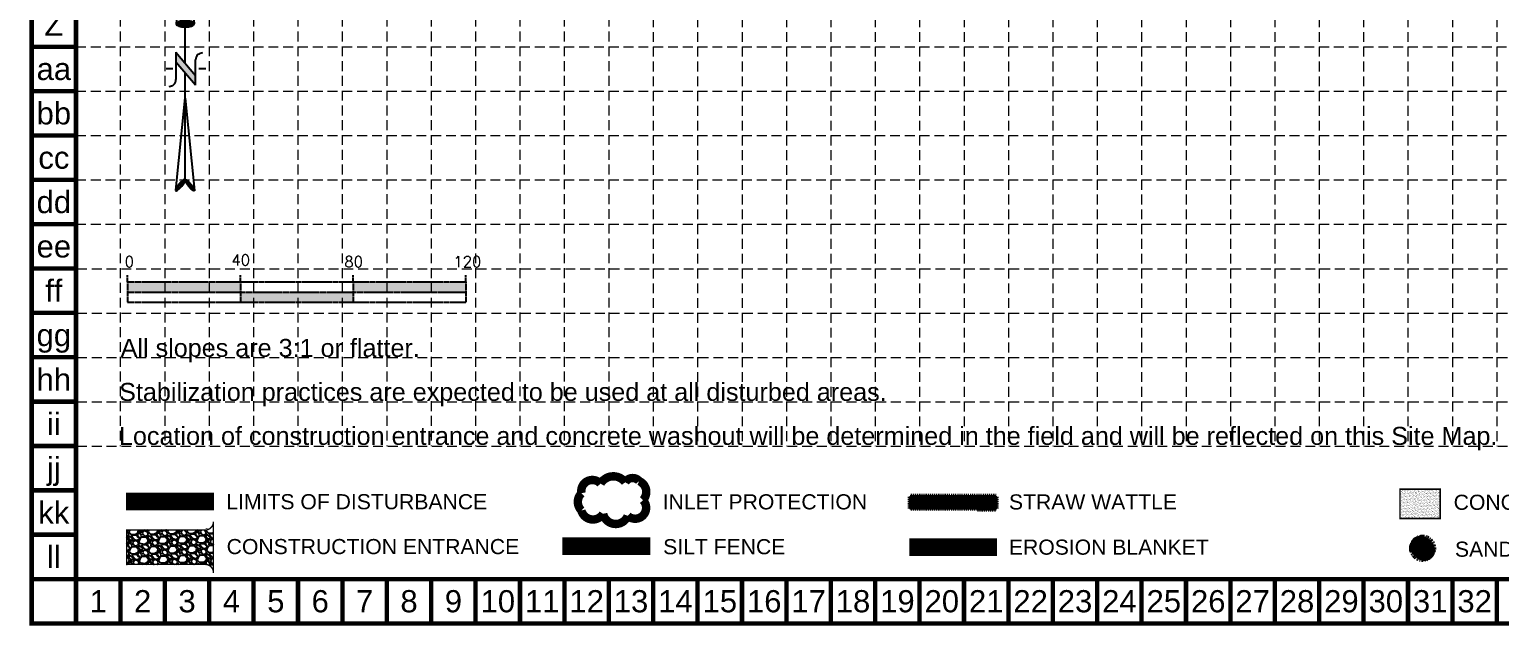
# Model space of a CAD drawing. Header units: feet. Extents: x 2331696 to 2332706, y 6924295 to 6924927.
# Drawn here: x 2331696 to 2332218, y 6924295 to 6924507 of the extents above; entities that cross this region are included whole.
import ezdxf
from ezdxf.enums import TextEntityAlignment as Align

# ---------------------------------------------------------------- set-up
doc = ezdxf.new("R2010")
doc.units = ezdxf.units.FT
doc.header["$MEASUREMENT"] = 0
doc.linetypes.add('DASHED', pattern=[0.75, 0.5, -0.25])
doc.linetypes.add('HIDDEN', pattern=[0.375, 0.25, -0.125])
for name, color, linetype in [('BASE', 7, 'Continuous'), ('GRID', 254, 'HIDDEN'), ('LEGEND', 7, 'Continuous'), ('NARROW', 7, 'Continuous'), ('SANDBAGS', 210, 'HIDDEN'), ('STRAW WATTLE', 2, 'Continuous')]:
    doc.layers.add(name, color=color, linetype=linetype)
doc.styles.add('L120', font='simplex.shx', dxfattribs={"height": 4.8})
doc.styles.add("L200'", font='ARIAL.TTF', dxfattribs={"height": 0.001969})
doc.styles.get("Standard").update_dxf_attribs({"font": 'ARIAL.TTF'})

# ---------------------------------------------------------------- blocks, each defined once
blk = doc.blocks.new('North Arrow')
at = {"layer": 'NARROW'}
for p, q in [((32.43, 3.06), (32.43, 4.63)), ((0, 0), (22.36, 2)), ((0, 0), (22.33, -2.02)), ((28.77, -2.09), (34.02, 2.32)), ((36.18, 2.33), (30.46, 2.33)), ((36.16, 2.32), (31.04, -2.09)), ((39.1, 0.01), (59.96, 2.11)), ((31.2, -0.05), (21.66, -0.05)), ((21.66, -0.05), (21.66, -0.05)), ((28.77, -2.09), (34.95, -2.09)), ((32.43, -4.26), (32.43, -2.8)), ((57.45, -0.05), (33.41, -0.05)), ((59.83, -2.14), (39.04, -0.01)), ((57.69, -0.03), (57.77, -0.01)), ((57.77, -0.05), (57.69, -0.03))]:
    blk.add_line(p, q, dxfattribs=at)
blk.add_lwpolyline([(22.36, -2.03), (22.59, -1.93, 0.091577), (22.87, -1.44, 0.048306), (23.03, -0.75), (23.07, -0.01), (23.01, 0.82, 0.048306), (22.87, 1.42, 0.091577), (22.59, 1.91), (22.36, 2.01), (22.14, 1.91, 0.091577), (21.86, 1.42, 0.048306), (21.72, 0.82), (21.66, -0.01), (21.72, -0.83, 0.048306), (21.86, -1.44, 0.091577), (22.14, -1.93)], format="xyb", close=True, dxfattribs=at)
for points in [[(57.46, -0.03), (57.44, 0.08, -0.066818), (57.67, 0.47, -0.03073), (58.01, 0.84), (58.52, 1.29), (59.07, 1.7, -0.03073), (59.5, 1.95, -0.066818), (59.93, 2.1), (60.04, 2.06)], [(60.04, 2.06), (60.05, 1.95, -0.066818), (59.82, 1.56, -0.03073), (59.43, 1.14), (58.97, 0.74), (58.42, 0.33, -0.03073), (57.99, 0.08, -0.036692), (57.76, -0.02)], [(57.46, -0.04), (57.44, -0.15, 0.066818), (57.67, -0.54, 0.03073), (58.01, -0.9), (58.52, -1.36), (59.07, -1.77, 0.03073), (59.5, -2.02, 0.066818), (59.93, -2.17), (60.04, -2.13)], [(60.04, -2.13), (60.05, -2.01, 0.066818), (59.82, -1.63, 0.03073), (59.43, -1.2), (58.97, -0.8), (58.42, -0.4, 0.03073), (57.99, -0.15, 0.036692), (57.76, -0.05)]]:
    blk.add_lwpolyline(points, format="xyb", dxfattribs=at)
for centre, start, end in [((30.46, 3.86), 178.8769, 270), ((34.95, -3.62), 358.8769, 90)]:
    blk.add_arc(centre, 1.53, start, end, dxfattribs=at)
for points in [[(23.03, -0.76), (21.67, -0.05), (23.07, -0.05), (21.72, 0.82)], [(23.07, -0.05), (21.72, 0.82), (23.02, 0.75), (21.85, 1.42)], [(23.02, 0.75), (21.85, 1.42), (22.87, 1.44), (22.14, 1.91)], [(22.87, 1.44), (22.14, 1.91), (22.59, 1.91), (22.36, 2)], [(31.05, -2.09), (36.15, 2.36), (28.75, -2.06), (34.01, 2.36)], [(57.44, 0.08), (57.7, -0.01), (57.5, 0.21), (57.77, -0.01)], [(57.45, -0.04), (57.69, -0.02), (57.44, 0.08), (57.7, -0.01)], [(57.5, 0.21), (57.77, -0.01), (57.6, 0.39), (57.94, 0.06)], [(57.6, 0.39), (57.94, 0.06), (57.68, 0.5), (58.07, 0.13)], [(57.68, 0.5), (58.07, 0.13), (57.84, 0.66), (58.29, 0.26)], [(57.84, 0.66), (58.29, 0.26), (58.03, 0.86), (58.52, 0.41)], [(58.03, 0.86), (58.52, 0.41), (58.26, 1.07), (58.73, 0.57)], [(58.26, 1.07), (58.73, 0.57), (58.52, 1.3), (59.05, 0.81)], [(58.52, 1.3), (59.05, 0.81), (58.7, 1.42), (59.26, 0.99)], [(59.26, 1), (58.69, 1.42), (59.45, 1.15), (59, 1.65)], [(59.45, 1.15), (59, 1.65), (59.62, 1.34), (59.28, 1.82)], [(59.62, 1.34), (59.28, 1.82), (59.81, 1.55), (59.49, 1.95)], [(59.81, 1.55), (59.49, 1.95), (59.93, 1.73), (59.69, 2.04)], [(59.93, 1.73), (59.69, 2.04), (60.05, 1.94), (59.93, 2.1)], [(60.05, 1.94), (59.93, 2.1), (60.04, 2.06)], [(22.87, -1.44), (21.72, -0.87), (23.03, -0.76), (21.67, -0.05)], [(22.58, -1.93), (21.86, -1.45), (22.87, -1.44), (21.72, -0.87)], [(22.36, -2.01), (22.14, -1.93), (22.58, -1.93), (21.86, -1.45)], [(57.44, -0.14), (57.69, -0.02), (57.45, -0.04), (57.69, -0.02)], [(57.46, -0.19), (57.7, -0.03), (57.44, -0.14), (57.69, -0.02)], [(57.53, -0.33), (57.76, -0.05), (57.46, -0.19), (57.7, -0.03)], [(57.63, -0.48), (57.9, -0.1), (57.53, -0.33), (57.76, -0.05)], [(57.78, -0.66), (58.09, -0.2), (57.63, -0.48), (57.9, -0.1)], [(57.97, -0.87), (58.34, -0.35), (57.78, -0.66), (58.09, -0.2)], [(58.24, -1.11), (58.61, -0.54), (57.97, -0.87), (58.34, -0.35)], [(58.61, -1.43), (58.93, -0.77), (58.24, -1.11), (58.61, -0.54)], [(58.91, -1.64), (59.2, -1), (58.61, -1.43), (58.93, -0.77)], [(59.12, -1.79), (59.57, -1.36), (58.92, -1.65), (59.2, -1.01)], [(59.35, -1.93), (59.81, -1.62), (59.12, -1.79), (59.57, -1.36)], [(59.54, -1.32), (59.41, -1.18), (59.21, -1.01)], [(59.58, -2.05), (59.93, -1.79), (59.35, -1.93), (59.81, -1.62)], [(59.78, -2.13), (60.05, -2.01), (59.58, -2.05), (59.93, -1.79)], [(59.92, -2.17), (60.04, -2.13), (59.78, -2.13), (60.05, -2.01)]]:
    blk.add_solid(points, dxfattribs=at)
blk = doc.blocks.new('scale')
h = blk.add_hatch(color=7)
h.paths.add_polyline_path([(1.56, -6.67), (1.56, -3.07), (-38.44, -3.07), (-38.44, -6.67)])
h.paths.add_polyline_path([(1.56, -6.67), (1.56, -10.28), (41.56, -10.28), (41.56, -6.67)])
h.paths.add_polyline_path([(41.56, -3.07), (41.56, -6.67), (81.56, -6.67), (81.56, -3.07)])
at = {"color": 7}
for p, q in [((-38.44, -3.07), (-38.44, -0.67)), ((-38.44, -3.07), (1.56, -3.07)), ((-38.44, -3.07), (-38.44, -10.28)), ((1.56, -3.07), (1.56, -0.67)), ((1.56, -3.07), (81.56, -3.07)), ((1.56, -3.07), (1.56, -10.28)), ((41.56, -3.07), (41.56, -0.67)), ((41.56, -3.07), (41.56, -10.28)), ((81.56, -3.07), (81.56, -0.67)), ((81.56, -3.07), (81.56, -10.28)), ((-38.44, -6.67), (81.56, -6.67)), ((-38.44, -10.28), (1.56, -10.28)), ((1.56, -10.28), (81.56, -10.28))]:
    blk.add_line(p, q, dxfattribs=at)
at = {"color": 7, "style": 'L120'}
for s, p in [('0', (-39.5, 2.19)), ('40', (-1.58, 2.78)), ('80', (38.45, 2.19)), ('120', (77.17, 2.19))]:
    blk.add_text(s, height=3.84, dxfattribs=at).set_placement(p)

msp = doc.modelspace()

# ---------------------------------------------------------------- hatches: boundary and pattern name
at = {"layer": 'BASE'}
h = msp.add_hatch(dxfattribs=at)
h.set_pattern_fill('AR-SAND', color=40, scale=0.415397, style=0)
h.set_pattern_definition([(37.5, (2332533.89136, 6924302.0058), (-0.0261672, 0.8003963), [0, -0.6314031, 0, -0.7061745, 0, -0.6750197]), (7.5, (2332533.8914, 6924302.0058), (0.7351595, 1.1723103), [0, -0.3406253, 0, -0.5690935, 0, -0.2180833]), (327.5, (2332533.3804, 6924302.0058), (1.2936044, 0.0023508), [0, -0.2076984, 0, -0.7477142, 0, -0.9761824]), (317.5, (2332533.3804, 6924302.0058), (1.2487352, 0.3645836), [0, -0.1038492, 0, -0.4901682, 0, -0.5607856])])
h.paths.add_polyline_path([(2332196.6, 6924333.16), (2332196.6, 6924343.55), (2332182.38, 6924343.55), (2332182.38, 6924333.16)])
at = {"layer": 'LEGEND'}
h = msp.add_hatch(dxfattribs=at)
h.set_pattern_fill('GRAVEL', color=4, scale=4.851912, angle=-43.9343, style=0)
h.set_pattern_definition([(184.078545, (2324948.80638, 6921381.9231), (-58.250034532, -4.515043813), [0.6527568, -64.6230427]), (141.0354448, (2324948.15527, 6921381.87667), (45.294851082, -36.902965895), [1.1201512, -110.8949365]), (88.576145, (2324947.28432, 6921382.58106), (-2.090232547, -72.098565095), [0.789833, -78.193569]), (223.339445, (2324945.08004, 6921383.02045), (70.822309803, 66.514371014), [1.0200563, -100.9855516]), (248.899445, (2324944.33815, 6921382.32037), (22.926731129, 58.760554331), [1.000246, -99.0244815]), (313.339445, (2324943.97806, 6921381.3872), (-66.514370999, 70.822309819), [1.0200563, -100.9855516]), (353.7599448, (2324944.67814, 6921380.6453), (-79.08663646, 8.82305759), [1.3489722, -133.5481448]), (28.3210448, (2324946.01912, 6921380.49868), (98.519407292, 53.303898996), [1.2735687, -126.0833424]), (77.495345, (2324947.14024, 6921381.10287), (15.811030932, 72.3538250694), [1.0235108, -101.3276842]), (131.302145, (2324947.36185, 6921382.1021), (35.068041526, -40.52456845), [1.1684957, -57.2562635]), (178.4631448, (2324946.59061, 6921382.97993), (-78.9590177947, 1.962599), [1.5111183, -149.6008218]), (94.879845, (2324948.50547, 6921379.65276), (-4.259803855, 44.52913124), [0.515763, -51.060765]), (127.534945, (2324948.4616, 6921380.16666), (38.6896399616, -50.7514836734), [0.981236, -97.1426092]), (181.065745, (2324947.8638, 6921380.9448), (-3.3664153, -3.4940396), [0.6861622, -6.1754748]), (159.264345, (2324948.0232, 6921381.5997), (24.20302463, -9.843988434), [0.369512, -36.5815484]), (247.867145, (2324947.6776, 6921381.7305), (6.60520532, 13.84853048), [0.5225655, -25.605781]), (347.029545, (2324947.4807, 6921381.2465), (17.214945485, -3.11115022), [0.84874, -27.4425258]), (117.630845, (2324948.3078, 6921381.056), (3.62166976, -10.22686284), [0.6137232, -14.7293713]), (332.455245, (2324945.65105, 6921383.68304), (45.039611153, -23.182059355), [0.8597588, -85.11634]), (26.411945, (2324946.41336, 6921383.28546), (-51.00670104, -24.968790554), [0.72129, -71.4075683]), (249.264345, (2324948.9811, 6921381.7548), (9.84398843, 24.20302464), [0.739019, -36.2120413]), (299.676245, (2324948.71943, 6921381.06362), (-24.841174981, 44.146239647), [0.8597588, -85.11634]), (295.509745, (2324943.5639, 6921381.51674), (-10.737384197, 23.82014035), [0.8290947, -40.6256607]), (250.840845, (2324943.92094, 6921380.76847), (19.56040242, 55.266480645), [0.694687, -68.7741203]), (22.867145, (2324945.6496, 6921378.2271), (23.82015185, 10.737358874), [0.739019, -36.2120413]), (333.419745, (2324946.33055, 6921378.51425), (-58.888146386, 29.78725658), [0.813331, -80.5195367]), (25.509745, (2324943.9375, 6921379.8766), (-23.820140344, -10.7373842), [0.4145474, -41.040208]), (57.375645, (2324945.44, 6921378.4291), (9.9716291, 17.34256302), [0.247399, -24.4925924]), (122.029545, (2324945.5733, 6921378.6374), (7.11570985, -13.59327622), [1.000246, -19.0046967]), (142.074745, (2324945.04286, 6921379.4854), (38.306796427, -30.170105107), [0.9269578, -91.7686897]), (259.755845, (2324947.1777, 6921380.932), (3.23878373, 10.35449424), [0.6997525, -16.7940637]), (309.2229448, (2324947.0533, 6921380.2434), (52.665797596, -64.2171444586), [1.2216823, -120.9463418]), (17.011145, (2324947.8258, 6921379.297), (-37.54105501, -10.992614188), [0.4995335, -49.4539572]), (46.065745, (2324948.3035, 6921379.443), (-0.1276243, 6.8604527), [0.2911147, -4.5607973]), (76.322145, (2324945.07397, 6921379.65755), (-9.588771444, -37.923917984), [0.674047, -66.7308686]), (4.078545, (2324945.23336, 6921380.3125), (58.250034532, 4.515043813), [1.3055137, -63.970286]), (316.065745, (2324946.5356, 6921380.4053), (6.8604527, 0.1276243), [1.261497, -3.590415]), (281.370545, (2324947.44402, 6921379.53007), (-11.375436878, 58.122422632), [0.7671552, -75.9483078]), (210.120345, (2324947.59526, 6921378.778), (-16.959695415, -10.60974076), [0.706448, -34.616005]), (163.7117448, (2324946.9842, 6921378.42347), (-100.0508856416, 29.021443532), [1.1502185, -113.8718223]), (131.4918448, (2324945.88015, 6921378.74607), (-42.0561062444, 47.2574069846), [1.2168547, -120.4684818])])
edge = h.paths.add_edge_path()
edge.add_line((2331761.46, 6924313.86), (2331761.46, 6924332.05))
edge.add_ellipse((2331758.42, 6924332.05), major_axis=(2.14, 2.14), ratio=1, start_angle=225.0391, end_angle=315, ccw=False)
edge.add_line((2331758.43, 6924329.02), (2331730.63, 6924329.02))
edge.add_line((2331730.63, 6924329.02), (2331730.63, 6924316.88))
edge.add_line((2331730.63, 6924316.88), (2331758.42, 6924316.89))
edge.add_ellipse((2331758.42, 6924313.86), major_axis=(2.14, 2.14), ratio=1, start_angle=315, end_angle=405.0391, ccw=False)
at = {"layer": 'SANDBAGS', "lineweight": 140}
h = msp.add_hatch(dxfattribs=at)
h.set_pattern_fill('ANSI31', color=21, style=0)
h.set_pattern_definition([(45, (0, 0), (-0.0883883476483, 0.0883883476483), [])])
edge = h.paths.add_edge_path()
edge.add_arc((2332190.37, 6924322.58), 3.74, 0, 360)
at = {"layer": 'STRAW WATTLE', "lineweight": 140}
h = msp.add_hatch(dxfattribs=at)
h.set_pattern_fill('ZIGZAG', color=2, scale=3, style=0)
h.set_pattern_definition([(0, (0.0892, 3.29813), (0.375, 0.375), [0.375, -0.375]), (90, (0.4642, 3.29813), (-0.375, 0.375), [0.375, -0.375])])
h.paths.add_polyline_path([(2332008.59, 6924336.72), (2332039.13, 6924336.66), (2332039.12, 6924340.9), (2332008.6, 6924340.9)])

# ---------------------------------------------------------------- linework, layer by layer
at = {"layer": 'BASE', "const_width": 1.57}
msp.add_lwpolyline([(2331696.95, 6924295.9), (2332704.95, 6924295.9), (2332704.95, 6924925.9), (2331696.95, 6924925.9)], close=True, dxfattribs=at)
for points in [[(2331712.7, 6924311.19), (2331712.7, 6924925.9)], [(2331712.7, 6924500.65), (2331696.95, 6924500.65)], [(2331712.7, 6924484.9), (2331696.95, 6924484.9)], [(2331712.7, 6924469.15), (2331696.95, 6924469.15)], [(2331712.7, 6924453.4), (2331696.95, 6924453.4)], [(2331712.7, 6924437.65), (2331696.95, 6924437.65)], [(2331712.7, 6924421.9), (2331696.95, 6924421.9)], [(2331712.7, 6924406.15), (2331696.95, 6924406.15)], [(2331712.7, 6924390.4), (2331696.95, 6924390.4)], [(2331712.7, 6924374.65), (2331696.95, 6924374.65)], [(2331712.7, 6924358.9), (2331696.95, 6924358.9)], [(2331712.7, 6924343.15), (2331696.95, 6924343.15)], [(2331712.7, 6924327.4), (2331696.95, 6924327.4)], [(2332690.24, 6924311.65), (2331696.95, 6924311.65)], [(2331712.7, 6924295.9), (2331712.7, 6924311.65)], [(2331728.45, 6924295.9), (2331728.45, 6924311.65)], [(2331744.2, 6924295.9), (2331744.2, 6924311.65)], [(2331759.95, 6924295.9), (2331759.95, 6924311.65)], [(2331775.7, 6924295.9), (2331775.7, 6924311.65)], [(2331791.45, 6924295.9), (2331791.45, 6924311.65)], [(2331807.2, 6924295.9), (2331807.2, 6924311.65)], [(2331822.95, 6924295.9), (2331822.95, 6924311.65)], [(2331838.7, 6924295.9), (2331838.7, 6924311.65)], [(2331854.45, 6924295.9), (2331854.45, 6924311.65)], [(2331870.2, 6924295.9), (2331870.2, 6924311.65)], [(2331885.95, 6924295.9), (2331885.95, 6924311.65)], [(2331901.7, 6924295.9), (2331901.7, 6924311.65)], [(2331917.45, 6924295.9), (2331917.45, 6924311.65)], [(2331933.2, 6924295.9), (2331933.2, 6924311.65)], [(2331948.95, 6924295.9), (2331948.95, 6924311.65)], [(2331964.7, 6924295.9), (2331964.7, 6924311.65)], [(2331980.45, 6924295.9), (2331980.45, 6924311.65)], [(2331996.2, 6924295.9), (2331996.2, 6924311.65)], [(2332011.95, 6924295.9), (2332011.95, 6924311.65)], [(2332027.7, 6924295.9), (2332027.7, 6924311.65)], [(2332043.45, 6924295.9), (2332043.45, 6924311.65)], [(2332059.2, 6924295.9), (2332059.2, 6924311.65)], [(2332074.95, 6924295.9), (2332074.95, 6924311.65)], [(2332090.7, 6924295.9), (2332090.7, 6924311.65)], [(2332106.45, 6924295.9), (2332106.45, 6924311.65)], [(2332122.2, 6924295.9), (2332122.2, 6924311.65)], [(2332137.95, 6924295.9), (2332137.95, 6924311.65)], [(2332153.7, 6924295.9), (2332153.7, 6924311.65)], [(2332169.45, 6924295.9), (2332169.45, 6924311.65)], [(2332185.2, 6924295.9), (2332185.2, 6924311.65)], [(2332200.95, 6924295.9), (2332200.95, 6924311.65)], [(2332216.7, 6924295.9), (2332216.7, 6924311.65)]]:
    msp.add_lwpolyline(points, dxfattribs=at)
at = {"layer": 'BASE', "color": 40, "const_width": 0.519}
msp.add_lwpolyline([(2332182.38, 6924333.16), (2332196.6, 6924333.16), (2332196.6, 6924343.55), (2332182.38, 6924343.55)], close=True, dxfattribs=at)
at = {"layer": 'GRID', "color": 252, "linetype": 'HIDDEN', "lineweight": 0, "ltscale": 14}
for p, q in [((2331728.4, 6924910.3), (2331728.4, 6924358.83)), ((2331744.15, 6924910.3), (2331744.15, 6924358.83)), ((2331759.9, 6924910.3), (2331759.9, 6924358.83)), ((2331775.65, 6924910.3), (2331775.65, 6924358.83)), ((2331791.4, 6924910.3), (2331791.4, 6924358.83)), ((2331807.15, 6924910.3), (2331807.15, 6924358.83)), ((2331822.9, 6924910.3), (2331822.9, 6924358.83)), ((2331838.65, 6924910.3), (2331838.65, 6924358.83)), ((2331854.4, 6924910.3), (2331854.4, 6924358.83)), ((2331870.15, 6924910.3), (2331870.15, 6924358.83)), ((2331885.9, 6924910.3), (2331885.9, 6924358.83)), ((2331901.65, 6924910.3), (2331901.65, 6924358.83)), ((2331917.45, 6924910.15), (2331917.45, 6924358.83)), ((2331933.2, 6924910.15), (2331933.2, 6924358.83)), ((2331948.95, 6924910.15), (2331948.95, 6924358.83)), ((2331964.7, 6924910.15), (2331964.7, 6924358.83)), ((2331980.45, 6924910.15), (2331980.45, 6924358.83)), ((2331996.2, 6924910.15), (2331996.2, 6924358.83)), ((2332011.95, 6924910.15), (2332011.95, 6924358.83)), ((2332027.7, 6924910.15), (2332027.7, 6924358.83)), ((2332043.45, 6924910.15), (2332043.45, 6924358.83)), ((2332059.2, 6924910.15), (2332059.2, 6924358.83)), ((2332074.95, 6924910.15), (2332074.95, 6924358.83)), ((2332090.7, 6924910.15), (2332090.7, 6924358.83)), ((2332106.45, 6924910.15), (2332106.45, 6924358.83)), ((2332122.2, 6924910.15), (2332122.2, 6924358.83)), ((2332137.95, 6924910.15), (2332137.95, 6924358.83)), ((2332153.7, 6924910.15), (2332153.7, 6924358.83)), ((2332169.45, 6924910.15), (2332169.45, 6924358.83)), ((2332185.2, 6924910.15), (2332185.2, 6924358.83)), ((2332200.95, 6924910.15), (2332200.95, 6924358.83)), ((2332216.7, 6924910.15), (2332216.7, 6924358.83)), ((2331712.7, 6924500.65), (2332689.2, 6924500.65)), ((2331712.7, 6924484.9), (2332689.2, 6924484.9)), ((2331712.7, 6924469.15), (2332689.2, 6924469.15)), ((2331712.7, 6924453.4), (2332689.2, 6924453.4)), ((2331712.7, 6924437.65), (2332689.2, 6924437.65)), ((2331713.05, 6924421.83), (2332689.55, 6924421.83)), ((2331713.05, 6924406.08), (2332689.55, 6924406.08)), ((2331713.05, 6924390.33), (2332689.55, 6924390.33)), ((2331713.05, 6924374.58), (2332689.55, 6924374.58)), ((2331713.05, 6924358.83), (2332689.55, 6924358.83))]:
    msp.add_line(p, q, dxfattribs=at)
at = {"layer": 'LEGEND', "color": 170, "ltscale": 100, "const_width": 2.99}
msp.add_lwpolyline([(2331898.77, 6924345.53, 0.520567), (2331898.77, 6924345.53, 0.765195), (2331892.01, 6924342.13, 0.417879), (2331891.97, 6924336.01, 0.6649), (2331899.69, 6924334.83, 0.744833), (2331908.4, 6924334.1, 0.975642), (2331913.82, 6924339.7, 0.520567), (2331912.47, 6924346.45, 0.520567), (2331907.52, 6924346, 0.540264), (2331898.77, 6924345.53)], format="xyb", close=True, dxfattribs=at)
at = {"layer": 'LEGEND', "color": 1, "linetype": 'DASHED', "ltscale": 16, "const_width": 6.24}
msp.add_lwpolyline([(2331730.4, 6924339.23), (2331761.7, 6924339.23)], dxfattribs=at)
at = {"layer": 'LEGEND', "color": 4, "const_width": 0.485}
msp.add_lwpolyline([(2331761.46, 6924313.86), (2331761.46, 6924332.05, -0.414014), (2331758.43, 6924329.02), (2331730.63, 6924329.02), (2331730.63, 6924316.88), (2331758.42, 6924316.89, -0.414413)], format="xyb", close=True, dxfattribs=at)
at = {"layer": 'LEGEND', "color": 200, "const_width": 6.24}
msp.add_lwpolyline([(2331885.16, 6924323.29), (2331916.46, 6924323.29)], dxfattribs=at)
at = {"layer": 'LEGEND', "color": 84, "const_width": 6.24}
msp.add_lwpolyline([(2332008.34, 6924323.01), (2332039.35, 6924323.01)], dxfattribs=at)
at = {"layer": 'SANDBAGS', "color": 21, "lineweight": 140}
msp.add_circle((2332190.37, 6924322.58), 3.74, dxfattribs=at)
at = {"layer": 'STRAW WATTLE', "color": 2, "lineweight": 0, "const_width": 0.6}
msp.add_lwpolyline([(2332008.59, 6924336.72), (2332039.13, 6924336.66), (2332039.12, 6924340.9), (2332008.6, 6924340.9)], close=True, dxfattribs=at)

# ---------------------------------------------------------------- block references
at = {"layer": 'BASE', "xscale": 1.57500000030268, "yscale": 1.574999999938882, "zscale": 1.575, "rotation": 270}
msp.add_blockref('North Arrow', (2331751.44, 6924544.03), dxfattribs=at)
at = {"layer": 'GRID', "lineweight": 140}
msp.add_blockref('scale', (2331769.44, 6924420.24), dxfattribs=at)

# ---------------------------------------------------------------- texts
at = {"layer": 'BASE'}
for s, height, p in [('Z', 7.88, (2331704.83, 6924508.53)), ('aa', 7.875, (2331704.83, 6924492.78)), ('bb', 7.875, (2331704.83, 6924477.03)), ('cc', 7.875, (2331704.83, 6924461.28)), ('dd', 7.875, (2331704.83, 6924445.53)), ('ee', 7.875, (2331704.83, 6924429.78)), ('ff', 7.875, (2331704.83, 6924414.03)), ('gg', 7.875, (2331704.83, 6924398.28)), ('hh', 7.875, (2331704.83, 6924382.53)), ('jj', 7.875, (2331704.83, 6924351.03)), ('kk', 7.875, (2331704.83, 6924335.28)), ('1', 7.88, (2331720.58, 6924303.78)), ('2', 7.88, (2331736.33, 6924303.78)), ('3', 7.88, (2331752.08, 6924303.78)), ('4', 7.88, (2331767.83, 6924303.78)), ('5', 7.88, (2331783.58, 6924303.78)), ('6', 7.88, (2331799.33, 6924303.78)), ('7', 7.88, (2331815.08, 6924303.78)), ('8', 7.88, (2331830.83, 6924303.78)), ('9', 7.88, (2331846.58, 6924303.78)), ('10', 7.875, (2331862.33, 6924303.78)), ('11', 7.875, (2331878.08, 6924303.78)), ('12', 7.875, (2331893.83, 6924303.78)), ('14', 7.875, (2331925.33, 6924303.78)), ('15', 7.875, (2331941.08, 6924303.78)), ('16', 7.875, (2331956.83, 6924303.78)), ('17', 7.875, (2331972.58, 6924303.78)), ('18', 7.875, (2331988.33, 6924303.78)), ('19', 7.875, (2332004.08, 6924303.78)), ('20', 7.875, (2332019.83, 6924303.78)), ('21', 7.875, (2332035.58, 6924303.78)), ('22', 7.875, (2332051.33, 6924303.78)), ('23', 7.875, (2332067.08, 6924303.78)), ('24', 7.875, (2332082.83, 6924303.78)), ('25', 7.875, (2332098.58, 6924303.78)), ('26', 7.875, (2332114.33, 6924303.78)), ('27', 7.875, (2332130.08, 6924303.78)), ('28', 7.875, (2332145.83, 6924303.78)), ('30', 7.875, (2332177.33, 6924303.78)), ('31', 7.875, (2332193.08, 6924303.78)), ('32', 7.875, (2332208.83, 6924303.78))]:
    msp.add_text(s, height=height, dxfattribs=at).set_placement(p, align=Align.MIDDLE_CENTER)
at = {"layer": 'BASE', "color": 7, "style": "L200'"}
for s, height, p in [('All slopes are 3:1 or flatter.', 6.3873, (2331728.53, 6924390.54)), ('Stabilization practices are expected to be used at all disturbed areas.', 6.3873, (2331728, 6924374.91)), ('Location of construction entrance and concrete washout will be determined in the field and will be reflected on this Site Map.', 6.38732, (2331727.92, 6924359.3))]:
    msp.add_text(s, height=height, dxfattribs=at).set_placement(p)
at = {"layer": 'BASE', "width": 1}
for s, p in [('ii', (2331704.83, 6924366.78)), ('ll', (2331704.83, 6924319.53)), ('13', (2331909.58, 6924303.78)), ('29', (2332161.58, 6924303.78))]:
    msp.add_text(s, height=7.875, dxfattribs=at).set_placement(p, align=Align.MIDDLE_CENTER)
at = {"layer": 'LEGEND', "style": "L200'", "width": 1}
msp.add_text('LIMITS OF DISTURBANCE', height=5.3706, dxfattribs=at).set_placement((2331766.03, 6924336.43))
at = {"layer": 'LEGEND', "style": "L200'"}
for s, height, p in [('INLET PROTECTION', 5.3706, (2331920.82, 6924336.39)), ('STRAW WATTLE', 5.3706, (2332043.65, 6924336.35)), ('CONCRETE WASHOUT', 5.3706, (2332201.4, 6924336.23)), ('CONSTRUCTION ENTRANCE', 5.3706, (2331766.14, 6924320.5)), ('SILT FENCE', 5.371, (2331920.98, 6924320.46)), ('EROSION BLANKET ', 5.3706, (2332043.63, 6924320.3)), ('SANDBAGS', 5.371, (2332201.86, 6924319.57))]:
    msp.add_text(s, height=height, dxfattribs=at).set_placement(p)

doc.saveas('drawing.dxf')
